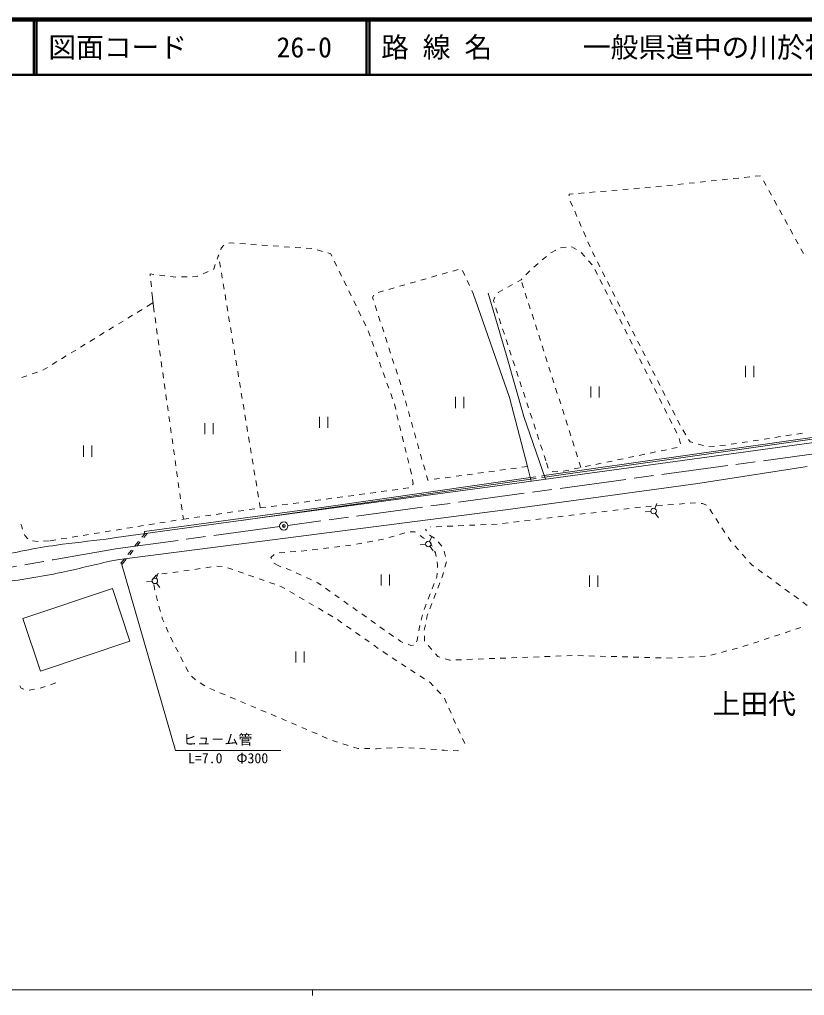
# Model space of a CAD drawing. Units: millimetres, scale not verified. Extents: x 40000 to 680000, y 20000 to 380000.
# Drawn here: x 115182 to 256680, y 204000 to 380000 of the extents above; entities that cross this region are included whole.
import ezdxf
from ezdxf.enums import TextEntityAlignment as Align

# ---------------------------------------------------------------- set-up
doc = ezdxf.new("R2010")
doc.units = ezdxf.units.MM
doc.header["$LTSCALE"] = 1000
doc.header["$PDMODE"] = 32
doc.header["$PDSIZE"] = 500
doc.linetypes.add('CHAIN', pattern=[18.5, 12, -1.5, 3.5, -1.5])
for name, color, linetype, lineweight in [('M-BGD', 7, 'Continuous', 13), ('M-BMK', 2, 'CHAIN', 13), ('M-BMK-SRVR', 3, 'Continuous', 13), ('M-STR-HTXT', 7, 'Continuous', 13), ('M-TTL', 2, 'Continuous', 140), ('M-TTL-BAND', 7, 'Continuous', 13), ('M-TTL-LINE', 7, 'Continuous', 50)]:
    doc.layers.add(name, color=color, linetype=linetype, lineweight=lineweight)
doc.layers.add('M-TTL-TXT', color=7, linetype='Continuous')
doc.styles.add('ＭＳ ゴシック', font='')
doc.styles.get('ＭＳ ゴシック').set_extended_font_data('MS Gothic')

msp = doc.modelspace()

# ---------------------------------------------------------------- linework, layer by layer
at = {"layer": 'M-BGD'}
for p, q in [((233879, 350251), (234873, 350357)), ((235867, 350462), (236862, 350567)), ((237856, 350672), (238851, 350778)), ((239845, 350883), (240840, 350988)), ((241834, 351093), (242829, 351199)), ((243823, 351304), (244817, 351409)), ((245812, 351514), (246806, 351620)), ((247801, 351725), (248768, 351827)), ((248768, 351827), (248781, 351804)), ((249264, 350928), (249746, 350052)), ((214247, 348510), (214954, 348569)), ((214271, 348220), (214247, 348510)), ((215950, 348653), (216947, 348737)), ((217943, 348821), (218940, 348905)), ((219936, 348989), (220933, 349073)), ((221929, 349158), (222926, 349242)), ((223922, 349326), (224919, 349410)), ((225915, 349494), (226911, 349578)), ((227908, 349662), (228904, 349746)), ((229901, 349830), (230895, 349935)), ((231890, 350041), (232884, 350146)), ((250228, 349176), (250711, 348300)), ((214860, 346333), (214464, 347251)), ((251193, 347424), (251675, 346548)), ((215654, 344497), (215257, 345415)), ((252158, 345672), (252640, 344796)), ((216447, 342661), (216050, 343579)), ((253122, 343920), (253605, 343044)), ((217240, 340826), (216844, 341744)), ((254087, 342168), (254569, 341292)), ((153172, 339712), (152903, 339647)), ((153894, 339661), (153172, 339712)), ((218034, 338990), (217637, 339908)), ((255052, 340416), (255534, 339540)), ((151558, 338755), (151448, 338488)), ((151992, 339318), (151558, 338755)), ((155889, 339521), (154891, 339591)), ((157884, 339382), (156886, 339452)), ((159879, 339242), (158881, 339312)), ((161874, 339102), (160877, 339172)), ((163869, 338963), (162872, 339033)), ((165864, 338823), (164867, 338893)), ((167859, 338683), (166862, 338753)), ((169789, 338168), (168827, 338439)), ((211832, 338389), (210949, 337918)), ((213712, 338936), (212716, 338853)), ((214731, 339020), (214709, 339019)), ((215581, 338536), (214731, 339020)), ((217077, 337250), (216418, 338002)), ((218911, 337193), (218460, 338086)), ((256016, 338664), (256498, 337788)), ((151049, 337521), (150799, 336793)), ((151066, 337563), (151049, 337521)), ((151087, 337295), (151049, 337521)), ((151413, 335321), (151250, 336308)), ((171278, 337747), (170751, 337896)), ((171477, 337341), (171278, 337747)), ((172353, 335543), (171915, 336442)), ((210172, 337293), (209409, 336646)), ((218395, 335746), (217736, 336498)), ((219814, 335408), (219362, 336301)), ((149175, 334545), (148265, 334131)), ((150184, 335005), (150085, 334960)), ((150474, 335848), (150184, 335005)), ((173229, 333745), (172791, 334644)), ((193302, 334638), (194263, 334913)), ((195022, 334748), (195439, 333839)), ((207160, 334664), (206457, 333953)), ((208646, 336000), (207883, 335354)), ((219354, 334000), (218906, 334895)), ((220716, 333623), (220265, 334516)), ((139400, 334019), (138719, 334115)), ((138719, 334115), (138749, 333804)), ((138848, 332809), (138946, 331814)), ((140688, 333838), (140390, 333880)), ((141384, 333766), (140688, 333838)), ((143373, 333559), (142378, 333662)), ((145372, 333599), (144373, 333578)), ((147176, 333636), (146372, 333619)), ((147354, 333717), (147176, 333636)), ((151739, 333348), (151576, 334335)), ((174106, 331947), (173668, 332846)), ((185609, 332441), (186571, 332715)), ((187532, 332990), (188494, 333265)), ((189456, 333539), (190417, 333814)), ((191379, 334089), (192340, 334364)), ((195856, 332930), (196272, 332021)), ((205580, 333068), (204922, 332699)), ((205753, 333243), (205580, 333068)), ((220249, 332212), (219801, 333106)), ((221618, 331839), (221167, 332731)), ((152065, 331375), (151902, 332362)), ((174982, 330150), (174544, 331048)), ((179840, 330793), (180802, 331067)), ((181763, 331342), (182725, 331617)), ((183686, 331891), (184648, 332166)), ((196689, 331112), (196940, 330563)), ((202307, 331230), (201491, 330772)), ((204050, 332209), (203178, 331720)), ((206041, 331623), (205737, 332576)), ((221144, 330423), (220697, 331317)), ((222521, 330054), (222069, 330946)), ((139044, 330819), (139243, 328799)), ((152391, 329402), (152228, 330388)), ((175859, 328352), (175420, 329251)), ((178822, 329889), (179065, 330266)), ((178992, 329365), (178822, 329889)), ((196940, 330563), (203506, 311864)), ((202953, 319394), (199676, 330676)), ((200888, 329903), (200651, 329334)), ((200651, 329334), (200754, 328965)), ((201491, 330772), (201451, 330721)), ((206650, 329718), (206346, 330670)), ((222039, 328635), (221592, 329529)), ((223423, 328269), (222972, 329161)), ((136411, 327186), (137263, 327708)), ((138116, 328230), (139227, 328911)), ((139243, 328799), (139464, 327230)), ((152717, 327428), (152554, 328415)), ((176735, 326554), (176297, 327453)), ((179607, 327462), (179299, 328413)), ((201025, 328002), (201042, 327940)), ((201042, 327940), (201334, 327051)), ((207259, 327813), (206954, 328765)), ((222934, 326846), (222487, 327740)), ((224325, 326484), (223874, 327376)), ((133000, 325096), (133852, 325619)), ((134705, 326141), (135558, 326663)), ((139603, 326240), (139743, 325249)), ((153043, 325455), (152880, 326442)), ((177611, 324756), (177173, 325655)), ((180222, 325559), (179914, 326510)), ((201645, 326101), (201957, 325151)), ((207867, 325908), (207563, 326860)), ((223829, 325058), (223382, 325952)), ((131294, 324052), (132147, 324574)), ((139882, 324259), (140022, 323269)), ((153369, 323482), (153206, 324469)), ((178364, 322906), (178024, 323847)), ((180837, 323656), (180529, 324607)), ((202268, 324200), (202580, 323250)), ((208476, 324003), (208172, 324955)), ((224724, 323269), (224277, 324163)), ((225227, 324699), (224776, 325591)), ((127883, 321962), (128736, 322485)), ((129589, 323007), (130441, 323529)), ((140161, 322279), (140300, 321288)), ((153695, 321509), (153532, 322495)), ((181452, 321753), (181145, 322704)), ((202891, 322300), (203202, 321350)), ((209085, 322097), (208780, 323050)), ((225619, 321480), (225172, 322375)), ((226130, 322914), (225679, 323807)), ((124472, 319873), (125325, 320395)), ((126178, 320918), (127030, 321440)), ((154021, 319535), (153858, 320522)), ((179043, 321025), (178703, 321966)), ((182067, 319849), (181760, 320801)), ((203514, 320399), (203825, 319449)), ((209693, 320192), (209389, 321145)), ((226514, 319692), (226067, 320586)), ((227032, 321129), (226581, 322022)), ((122767, 318829), (123619, 319351)), ((140440, 320298), (140579, 319308)), ((179722, 319144), (179383, 320084)), ((182682, 317946), (182375, 318898)), ((206083, 308438), (202953, 319394)), ((210302, 318287), (209998, 319240)), ((227409, 317903), (226962, 318798)), ((227934, 319344), (227483, 320237)), ((119356, 316739), (120208, 317262)), ((121061, 317784), (121914, 318306)), ((140719, 318318), (140858, 317328)), ((154347, 317562), (154184, 318549)), ((180401, 317263), (180062, 318203)), ((183298, 316043), (182990, 316995)), ((204137, 318499), (204448, 317549)), ((210911, 316382), (210606, 317335)), ((228304, 316115), (227857, 317009)), ((228837, 317559), (228386, 318452)), ((246022, 317524), (246022, 315524)), ((247522, 317524), (247522, 315524)), ((115571, 315446), (116518, 315767)), ((117465, 316089), (118412, 316410)), ((140998, 316337), (141137, 315347)), ((154673, 315589), (154510, 316576)), ((181080, 315381), (180741, 316322)), ((183898, 314185), (183605, 315092)), ((204760, 316598), (205071, 315648)), ((211519, 314477), (211215, 315429)), ((229199, 314326), (228752, 315221)), ((229739, 315775), (229288, 316667)), ((141277, 314357), (141416, 313367)), ((154999, 313616), (154836, 314602)), ((181759, 313500), (181420, 314441)), ((183911, 314140), (183898, 314185)), ((205383, 314698), (205694, 313748)), ((212128, 312572), (211824, 313524)), ((218196, 313840), (218196, 311840)), ((219696, 313840), (219696, 311840)), ((230094, 312538), (229647, 313432)), ((230641, 313990), (230190, 314882)), ((141556, 312376), (141695, 311386)), ((155325, 311643), (155162, 312629)), ((182439, 311619), (182099, 312560)), ((184457, 312216), (184184, 313178)), ((193801, 311934), (193801, 309934)), ((195301, 311934), (195301, 309934)), ((203506, 311864), (206745, 299381)), ((206006, 312797), (206317, 311847)), ((212737, 310667), (212432, 311619)), ((230989, 310749), (230542, 311643)), ((231544, 312205), (231093, 313097)), ((141834, 310396), (141974, 309406)), ((155651, 309669), (155488, 310656)), ((182988, 309699), (182752, 310671)), ((185003, 310292), (184730, 311254)), ((206628, 310897), (206940, 309947)), ((231885, 308961), (231437, 309855)), ((232446, 310420), (231995, 311312)), ((142113, 308416), (142253, 307425)), ((155977, 307696), (155814, 308683)), ((169279, 308376), (169279, 306376)), ((170779, 308376), (170779, 306376)), ((183461, 307756), (183225, 308727)), ((185548, 308368), (185275, 309330)), ((209983, 297111), (206083, 308438)), ((207251, 308996), (207563, 308046)), ((213346, 308762), (213041, 309714)), ((232780, 307172), (232332, 308066)), ((233348, 308635), (232897, 309527)), ((142392, 306435), (142532, 305445)), ((148569, 307233), (148569, 305233)), ((150069, 307233), (150069, 305233)), ((156303, 305723), (156140, 306709)), ((183935, 305812), (183698, 306784)), ((186094, 306443), (185821, 307405)), ((207874, 307096), (208186, 306145)), ((276275, 307260), (209763, 297751)), ((276318, 306963), (209862, 297462)), ((213954, 306856), (213650, 307809)), ((233675, 305384), (233227, 306278)), ((234251, 306850), (233800, 307743)), ((156629, 303750), (156466, 304736)), ((184408, 303869), (184171, 304841)), ((186640, 304519), (186367, 305481)), ((208497, 305195), (208809, 304245)), ((214563, 304951), (214259, 305904)), ((235270, 305131), (234744, 305981)), ((252349, 304777), (251360, 304625)), ((254325, 305082), (253337, 304930)), ((256302, 305387), (255314, 305235)), ((126715, 303167), (126715, 301167)), ((128215, 303167), (128215, 301167)), ((142671, 304455), (142811, 303464)), ((156956, 301776), (156793, 302763)), ((184881, 301926), (184644, 302898)), ((187185, 302595), (186913, 303557)), ((261640, 304148), (202189, 296049)), ((209120, 303295), (209432, 302344)), ((215172, 303046), (214867, 303999)), ((232785, 302619), (233724, 302814)), ((233724, 302814), (233757, 302838)), ((234339, 303507), (234077, 304472)), ((236051, 303865), (235795, 304280)), ((236544, 303723), (236051, 303865)), ((238465, 303168), (237505, 303446)), ((240433, 303079), (239436, 302995)), ((242426, 303246), (241429, 303162)), ((242466, 303252), (242426, 303246)), ((244442, 303557), (243454, 303405)), ((246419, 303862), (245431, 303710)), ((248395, 304167), (247407, 304015)), ((250372, 304472), (249384, 304320)), ((142950, 302474), (143089, 301484)), ((187731, 300671), (187458, 301633)), ((209743, 301394), (210055, 300444)), ((215780, 301141), (215476, 302094)), ((224951, 300994), (225931, 301198)), ((226910, 301401), (227889, 301604)), ((228868, 301807), (229847, 302010)), ((230826, 302213), (231806, 302416)), ((143229, 300494), (143368, 299503)), ((157282, 299803), (157119, 300790)), ((185354, 299983), (185118, 300954)), ((188277, 298747), (188004, 299709)), ((206745, 299381), (205754, 299246)), ((206745, 299381), (207432, 296763)), ((210179, 300065), (210472, 299109)), ((216389, 299236), (216085, 300188)), ((217118, 299370), (218097, 299573)), ((219077, 299776), (220056, 299979)), ((221035, 300182), (222014, 300385)), ((222993, 300588), (223972, 300791)), ((237476, 296315), (257153, 299397)), ((143508, 298513), (143647, 297523)), ((157608, 297830), (157445, 298816)), ((185827, 298040), (185591, 299011)), ((188790, 296939), (188550, 297785)), ((192873, 297495), (191882, 297360)), ((194855, 297764), (193864, 297629)), ((196837, 298034), (195846, 297899)), ((198818, 298303), (197827, 298168)), ((200800, 298573), (199809, 298438)), ((202782, 298842), (201791, 298707)), ((204764, 299112), (203773, 298977)), ((207266, 297394), (208256, 297536)), ((209246, 297677), (209763, 297751)), ((209323, 297385), (209862, 297462)), ((211227, 298476), (211307, 298416)), ((211307, 298416), (212204, 298483)), ((213202, 298558), (214181, 298761)), ((215160, 298964), (216139, 299167)), ((143787, 296533), (143926, 295543)), ((207343, 297102), (155106, 289634)), ((157934, 295857), (157771, 296843)), ((202189, 296049), (162555, 290649)), ((207266, 297394), (170070, 292077)), ((186044, 296096), (186140, 296260)), ((186140, 296260), (186048, 297065)), ((188910, 296956), (188790, 296939)), ((190891, 297225), (189900, 297090)), ((237476, 296315), (202797, 291590)), ((207343, 297102), (208333, 297244)), ((144066, 294552), (144205, 293562)), ((158260, 293883), (158097, 294870)), ((172458, 293792), (173449, 293926)), ((174440, 294060), (175431, 294193)), ((176422, 294327), (177413, 294461)), ((178404, 294595), (179395, 294728)), ((180387, 294862), (181378, 294996)), ((182369, 295130), (183360, 295263)), ((184351, 295397), (185342, 295531)), ((144344, 292572), (144484, 291582)), ((158584, 291920), (158423, 292897)), ((160566, 292187), (161557, 292321)), ((162548, 292455), (163539, 292588)), ((164530, 292722), (165521, 292856)), ((166512, 292990), (167503, 293123)), ((168494, 293257), (169485, 293391)), ((170476, 293525), (171467, 293658)), ((228091, 292135), (229088, 292215)), ((229685, 291813), (230091, 292727)), ((230085, 292295), (231082, 292375)), ((232078, 292455), (233075, 292535)), ((234072, 292616), (235069, 292696)), ((236066, 292776), (237062, 292856)), ((238054, 292744), (238278, 292714)), ((238278, 292714), (239003, 292442)), ((162555, 290649), (132610, 286570)), ((170070, 292077), (137730, 287671)), ((144623, 290591), (144721, 289899)), ((148679, 290476), (149669, 290620)), ((150658, 290764), (151648, 290908)), ((152637, 291053), (153627, 291197)), ((154616, 291341), (155606, 291486)), ((156595, 291630), (157585, 291774)), ((158574, 291918), (158584, 291920)), ((158584, 291920), (159575, 292053)), ((202797, 291590), (163121, 286498)), ((212198, 290299), (213191, 290417)), ((214184, 290535), (215177, 290653)), ((216170, 290772), (217163, 290890)), ((218156, 291008), (219149, 291126)), ((220142, 291245), (221135, 291363)), ((222128, 291481), (223121, 291599)), ((224114, 291718), (225107, 291836)), ((226100, 291954), (226646, 292019)), ((226646, 292019), (227094, 292055)), ((228984, 291303), (227990, 291198)), ((229776, 290952), (230364, 290143)), ((239613, 291692), (239994, 291084)), ((239994, 291084), (240149, 290848)), ((115513, 288733), (115423, 289021)), ((115741, 288073), (115513, 288733)), ((137515, 288730), (136528, 288569)), ((139489, 289050), (138502, 288890)), ((141463, 289370), (140476, 289210)), ((143437, 289690), (142450, 289530)), ((144721, 289899), (144424, 289851)), ((144721, 289899), (145710, 290043)), ((146700, 290187), (147690, 290331)), ((192283, 288621), (193282, 288663)), ((194281, 288705), (195280, 288747)), ((196279, 288789), (197279, 288831)), ((198278, 288874), (199277, 288916)), ((200276, 288958), (201275, 289000)), ((202268, 289116), (203261, 289234)), ((204254, 289353), (205247, 289471)), ((206240, 289589), (207233, 289707)), ((208226, 289826), (209219, 289944)), ((210212, 290062), (211205, 290180)), ((240699, 290012), (241248, 289177)), ((116127, 286961), (116069, 287129)), ((116687, 286358), (116127, 286961)), ((127644, 287128), (126657, 286968)), ((129618, 287449), (128631, 287288)), ((131592, 287769), (130605, 287609)), ((133566, 288089), (132579, 287929)), ((135540, 288409), (134553, 288249)), ((137253, 286625), (137784, 287275)), ((138220, 287334), (137587, 286560)), ((137784, 287275), (137730, 287671)), ((183692, 287137), (184273, 287311)), ((184273, 287311), (184647, 287433)), ((185615, 287639), (186456, 287637)), ((186456, 287637), (186584, 287543)), ((187391, 286952), (187966, 286530)), ((188524, 287776), (188390, 288070)), ((189960, 286498), (189103, 287014)), ((189184, 288490), (189286, 288494)), ((190285, 288536), (191284, 288578)), ((241798, 288341), (242347, 287506)), ((118532, 285841), (117539, 285961)), ((120526, 285974), (119529, 285901)), ((121721, 286167), (120734, 286007)), ((123695, 286488), (122708, 286328)), ((125669, 286808), (124682, 286648)), ((132610, 286570), (130790, 286261)), ((135987, 285077), (136620, 285851)), ((136954, 285786), (136321, 285012)), ((163121, 286498), (138324, 283312)), ((173921, 285086), (174914, 285205)), ((175901, 285363), (176882, 285552)), ((177864, 285742), (178846, 285932)), ((179828, 286121), (180810, 286311)), ((181777, 286562), (182734, 286850)), ((188382, 285368), (187388, 285263)), ((187966, 286530), (188213, 286386)), ((189077, 285881), (189083, 285878)), ((189083, 285878), (189489, 286792)), ((189083, 285878), (189541, 284997)), ((191285, 285024), (190662, 285806)), ((242897, 286670), (243232, 286161)), ((243232, 286161), (243488, 285867)), ((134721, 283528), (135354, 284303)), ((135688, 284237), (135055, 283463)), ((160502, 283006), (161093, 283527)), ((161989, 283838), (162987, 283907)), ((163985, 283976), (164982, 284045)), ((165979, 284127), (166971, 284247)), ((167964, 284367), (168957, 284487)), ((169950, 284606), (170943, 284726)), ((171935, 284846), (172928, 284966)), ((189174, 285017), (189762, 284208)), ((190002, 284109), (190154, 283817)), ((190154, 283817), (190270, 283157)), ((191975, 283183), (191727, 284151)), ((244147, 285114), (244805, 284362)), ((245463, 283609), (246121, 282856)), ((133215, 282616), (131464, 282318)), ((138324, 283312), (133215, 282616)), ((133455, 281980), (134088, 282754)), ((133687, 281790), (133455, 281980)), ((134422, 282689), (133687, 281790)), ((160575, 282807), (160502, 283006)), ((161899, 281475), (161022, 281955)), ((190444, 282172), (190549, 281578)), ((191861, 281250), (192126, 282215)), ((246780, 282103), (247124, 281709)), ((247124, 281709), (247509, 281427)), ((139211, 279100), (139844, 279874)), ((139785, 279222), (140191, 280135)), ((140817, 280034), (141809, 280161)), ((142801, 280288), (143793, 280416)), ((144784, 280551), (145773, 280695)), ((146763, 280840), (147752, 280985)), ((148742, 281130), (149731, 281274)), ((150722, 281392), (151720, 281341)), ((152691, 281111), (153116, 280995)), ((153116, 280995), (153643, 280809)), ((154587, 280477), (155530, 280145)), ((162289, 281329), (161899, 281475)), ((164042, 280673), (163225, 280978)), ((164158, 280620), (164042, 280673)), ((165977, 279788), (165068, 280204)), ((180356, 279923), (180356, 277923)), ((181856, 279923), (181856, 277923)), ((190449, 280185), (190396, 279440)), ((190549, 281578), (190521, 281182)), ((191282, 279338), (191474, 279844)), ((191474, 279844), (191596, 280286)), ((248315, 280836), (249122, 280245)), ((139085, 278712), (138090, 278607)), ((139212, 279091), (139211, 279100)), ((139556, 277121), (139384, 278106)), ((139876, 278360), (140464, 277552)), ((156473, 279813), (157416, 279481)), ((158360, 279149), (159303, 278817)), ((160246, 278485), (161189, 278153)), ((167796, 278956), (166886, 279372)), ((168935, 278435), (168705, 278540)), ((169545, 278003), (168935, 278435)), ((189924, 278279), (189547, 277352)), ((190396, 279440), (190300, 279205)), ((190570, 277469), (190926, 278403)), ((217916, 279709), (217916, 277709)), ((219416, 279709), (219416, 277709)), ((249928, 279654), (250735, 279063)), ((251541, 278472), (252348, 277880)), ((131933, 277370), (115805, 271995)), ((131933, 277370), (135095, 267883)), ((162133, 277821), (162434, 277715)), ((162434, 277715), (163020, 277369)), ((163882, 276862), (164744, 276356)), ((171176, 276846), (170360, 277424)), ((189183, 276421), (188823, 275488)), ((189858, 275600), (190214, 276534)), ((253154, 277289), (253961, 276698)), ((140053, 275185), (139787, 276149)), ((165606, 275849), (166468, 275342)), ((167330, 274835), (168192, 274328)), ((172808, 275689), (171992, 276267)), ((174439, 274532), (173623, 275111)), ((189146, 273731), (189502, 274665)), ((254768, 276107), (255574, 275516)), ((256381, 274925), (257187, 274333)), ((140585, 273257), (140319, 274221)), ((169054, 273821), (169916, 273314)), ((170778, 272807), (171640, 272300)), ((176071, 273375), (175255, 273954)), ((188463, 274555), (188103, 273622)), ((115805, 271995), (118967, 262508)), ((140974, 271850), (140852, 272293)), ((141191, 271356), (140974, 271850)), ((172495, 271781), (173312, 271205)), ((177702, 272219), (176886, 272797)), ((179334, 271062), (178518, 271640)), ((187811, 272668), (187586, 271694)), ((188547, 271829), (188692, 272539)), ((188692, 272539), (188790, 272796)), ((141996, 269525), (141594, 270440)), ((174129, 270629), (174947, 270053)), ((175764, 269477), (176582, 268901)), ((180965, 269905), (180149, 270483)), ((182597, 268748), (181781, 269327)), ((187295, 270434), (187163, 269740)), ((187361, 270720), (187295, 270434)), ((188148, 269869), (188348, 270849)), ((254139, 269737), (253189, 269423)), ((255489, 270184), (255088, 270051)), ((256035, 270372), (255489, 270184)), ((135095, 267883), (118967, 262508)), ((142870, 267726), (142417, 268618)), ((177399, 268325), (178216, 267749)), ((183897, 267826), (183412, 268170)), ((184277, 267684), (183897, 267826)), ((186848, 268075), (186759, 267782)), ((186977, 268757), (186848, 268075)), ((188174, 267922), (188157, 268870)), ((188208, 267883), (188174, 267922)), ((248442, 267853), (247493, 267538)), ((250341, 268481), (249392, 268167)), ((252240, 269109), (251290, 268795)), ((143776, 265943), (143323, 266835)), ((164991, 266051), (164991, 264051)), ((166491, 266051), (166491, 264051)), ((179034, 267173), (179851, 266596)), ((180669, 266020), (181435, 265480)), ((185744, 267135), (185214, 267333)), ((186175, 267180), (185744, 267135)), ((189513, 266368), (188861, 267125)), ((242699, 266127), (241731, 265878)), ((244636, 266624), (243668, 266376)), ((246543, 267224), (245594, 266910)), ((144682, 264161), (144229, 265052)), ((181435, 265480), (181487, 265446)), ((182328, 264905), (183168, 264363)), ((190584, 265125), (190166, 265610)), ((190928, 265019), (190584, 265125)), ((192698, 264477), (191884, 264726)), ((192847, 264482), (192698, 264477)), ((194845, 264556), (193846, 264519)), ((196844, 264631), (195844, 264594)), ((198842, 264705), (197843, 264668)), ((200841, 264779), (199842, 264742)), ((202840, 264853), (201840, 264816)), ((204838, 264927), (203839, 264890)), ((206837, 265002), (205838, 264965)), ((208835, 265076), (207836, 265039)), ((210834, 265150), (209835, 265113)), ((212833, 265224), (211833, 265187)), ((214831, 265298), (213832, 265261)), ((216831, 265265), (215831, 265292)), ((218830, 265211), (217830, 265238)), ((220829, 265157), (219829, 265184)), ((222828, 265103), (221829, 265130)), ((224828, 265049), (223828, 265076)), ((226827, 264995), (225827, 265022)), ((228826, 264941), (227827, 264968)), ((230825, 264887), (229826, 264914)), ((232825, 264834), (231825, 264860)), ((234821, 264945), (233823, 264877)), ((236816, 265081), (235818, 265013)), ((238811, 265216), (237814, 265148)), ((240762, 265630), (239793, 265381)), ((145588, 262378), (145135, 263269)), ((184009, 263821), (184849, 263279)), ((185690, 262737), (186530, 262195)), ((146917, 260909), (146193, 261599)), ((187371, 261653), (188211, 261111)), ((189051, 260570), (189223, 260459)), ((115239, 259844), (115454, 259411)), ((115454, 259411), (115949, 259265)), ((116916, 259087), (117908, 259219)), ((118883, 259419), (119832, 259734)), ((120781, 260050), (121730, 260366)), ((148605, 259843), (147749, 260360)), ((150398, 258969), (149476, 259357)), ((189223, 260459), (189757, 259869)), ((190428, 259128), (191099, 258386)), ((152242, 258194), (151320, 258582)), ((154085, 257419), (153163, 257807)), ((155929, 256644), (155007, 257032)), ((191763, 257640), (192166, 256725)), ((157773, 255869), (156851, 256256)), ((159616, 255094), (158695, 255481)), ((192569, 255810), (192972, 254894)), ((161460, 254319), (160538, 254706)), ((163019, 253664), (162382, 253931)), ((163303, 253541), (163019, 253664)), ((193375, 253979), (193779, 253064)), ((165138, 252746), (164220, 253143)), ((166973, 251951), (166056, 252349)), ((194193, 252154), (194621, 251251)), ((168809, 251157), (167891, 251554)), ((170644, 250362), (169726, 250760)), ((172530, 249703), (171578, 250008)), ((195049, 250347), (195477, 249443)), ((174435, 249092), (173483, 249398)), ((176139, 248546), (175387, 248787)), ((176349, 248544), (176139, 248546)), ((178349, 248520), (177349, 248532)), ((179547, 248506), (179349, 248509)), ((180348, 248544), (179547, 248506)), ((182346, 248636), (181347, 248590)), ((184344, 248729), (183345, 248682)), ((186339, 248616), (185342, 248687)), ((188334, 248474), (187337, 248545)), ((190329, 248332), (189332, 248403)), ((191754, 248230), (191327, 248261)), ((192325, 248201), (191754, 248230)), ((194086, 248110), (193323, 248149)), ((194319, 248149), (194086, 248110))]:
    msp.add_line(p, q, dxfattribs=at)
for centre in [(229482, 291356), (188880, 285421), (139582, 278765)]:
    msp.add_circle(centre, 500, dxfattribs=at)
for centre, radius, start, end in [((139051, 166122), 120331, 98.22968, 103.71478), ((161670, -17132), 304960, 95.81156, 97.50713), ((26915, 714501), 444649, 282.43892, 283.59908), ((94915, 414256), 136816, 276.9024, 281.71405)]:
    msp.add_arc(centre, radius, start, end, dxfattribs=at)
at = {"layer": 'M-BMK'}
for p, q in [((261167, 302065), (163568, 288769)), ((162082, 288566), (132880, 284588))]:
    msp.add_line(p, q, dxfattribs=at)
msp.add_arc((454719, -1608567), 1920317, 99.64814, 100.31283, dxfattribs=at)
at = {"layer": 'M-BMK-SRVR'}
msp.add_circle((162825, 288668), 750, dxfattribs=at)
msp.add_point((162825, 288668), dxfattribs=at)
at = {"layer": 'M-STR-HTXT'}
for q in [(133571, 281885), (162277, 248208)]:
    msp.add_line((143277, 248208), q, dxfattribs=at)
at = {"layer": 'M-TTL'}
msp.add_line((680000, 380000), (40000, 380000), dxfattribs=at)
at = {"layer": 'M-TTL-BAND'}
for p, q in [((40000, 205000), (579000, 205000)), ((168000, 205000), (168000, 204000))]:
    msp.add_line(p, q, dxfattribs=at)
at = {"layer": 'M-TTL-LINE'}
for p, q in [((117750, 380000), (117750, 370000)), ((118250, 380000), (118250, 370000)), ((177750, 380000), (177750, 370000)), ((178250, 380000), (178250, 370000)), ((40000, 370000), (680000, 370000))]:
    msp.add_line(p, q, dxfattribs=at)

# ---------------------------------------------------------------- texts
at = {"layer": 'M-BGD', "style": 'ＭＳ ゴシック'}
msp.add_text('上田代', height=3666, dxfattribs=at).set_placement((247645, 256613), align=Align.MIDDLE_CENTER)
at = {"layer": 'M-STR-HTXT', "style": 'ＭＳ ゴシック'}
msp.add_text('ヒュ－ム管', height=1833, dxfattribs=at).set_placement((144652, 248708), align=Align.BOTTOM_LEFT)
msp.add_text('L=7.0\u3000Φ300', height=1833, dxfattribs=at).set_placement((152777, 247708), align=Align.TOP_CENTER)
at = {"layer": 'M-TTL-TXT', "style": 'ＭＳ ゴシック'}
for s, p in [('図面コード', (120380, 375000)), ('26-0', (161521, 375000)), ('路 線 名', (180380, 375000)), ('一般県道中の川於福停車場線', (216734, 375000))]:
    msp.add_text(s, height=3666, dxfattribs=at).set_placement(p, align=Align.MIDDLE_LEFT)

doc.saveas('drawing.dxf')
